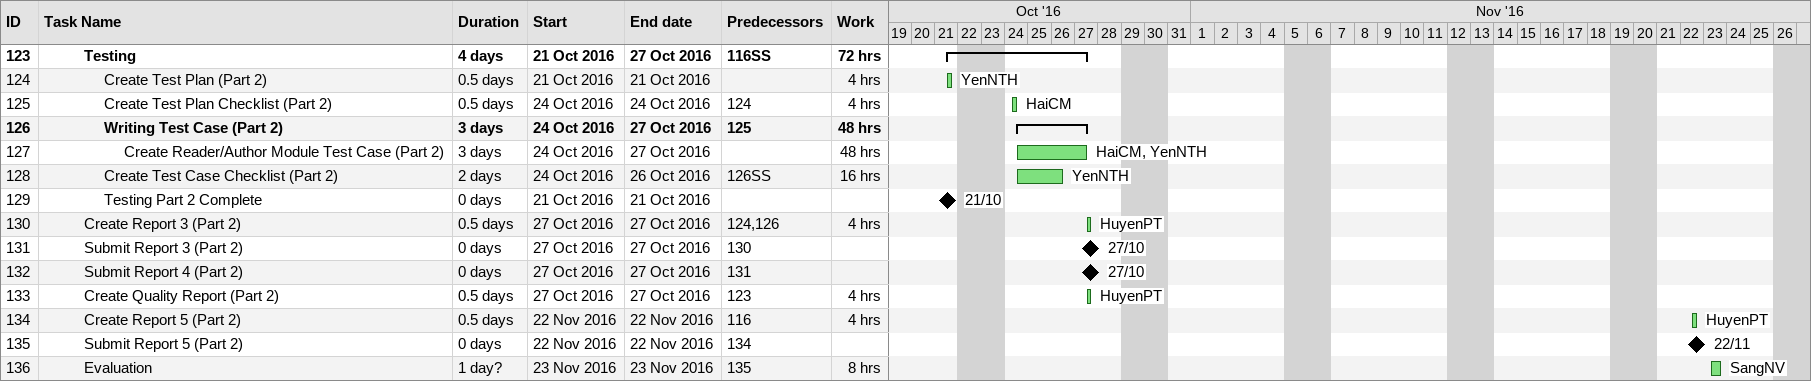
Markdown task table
| ID | Level | Task | Duration | Start | Finish | Predecessors | Resources | Work (h) |
|---|---|---|---|---|---|---|---|---|
| 123 | 3 | **Testing** | 4d | 2016-10-21 | 2016-10-27 | 116SS |  | 72 |
| 124 | 4 | Create Test Plan (Part 2) | 0.5d | 2016-10-21 | 2016-10-21 |  | YenNTH | 4 |
| 125 | 4 | Create Test Plan Checklist (Part 2) | 0.5d | 2016-10-24 | 2016-10-24 | 124 | HaiCM | 4 |
| 126 | 4 | **Writing Test Case (Part 2)** | 3d | 2016-10-24 | 2016-10-27 | 125 |  | 48 |
| 127 | 5 | Create Reader/Author Module Test Case (Part 2) | 3d | 2016-10-24 | 2016-10-27 |  | HaiCM, YenNTH | 48 |
| 128 | 4 | Create Test Case Checklist (Part 2) | 2d | 2016-10-24 | 2016-10-26 | 126SS | YenNTH | 16 |
| 129 | 4 | Testing Part 2 Complete | 0d | 2016-10-21 | 2016-10-21 |  |  |  |
| 130 | 3 | Create Report 3 (Part 2) | 0.5d | 2016-10-27 | 2016-10-27 | 124, 126 | HuyenPT | 4 |
| 131 | 3 | Submit Report 3 (Part 2) | 0d | 2016-10-27 | 2016-10-27 | 130 |  |  |
| 132 | 3 | Submit Report 4 (Part 2) | 0d | 2016-10-27 | 2016-10-27 | 131 |  |  |
| 133 | 3 | Create Quality Report (Part 2) | 0.5d | 2016-10-27 | 2016-10-27 | 123 | HuyenPT | 4 |
| 134 | 3 | Create Report 5 (Part 2) | 0.5d | 2016-11-22 | 2016-11-22 | 116 | HuyenPT | 4 |
| 135 | 3 | Submit Report 5 (Part 2) | 0d | 2016-11-22 | 2016-11-22 | 134 |  |  |
| 136 | 3 | Evaluation | 1d? | 2016-11-23 | 2016-11-23 | 135 | SangNV | 8 |
